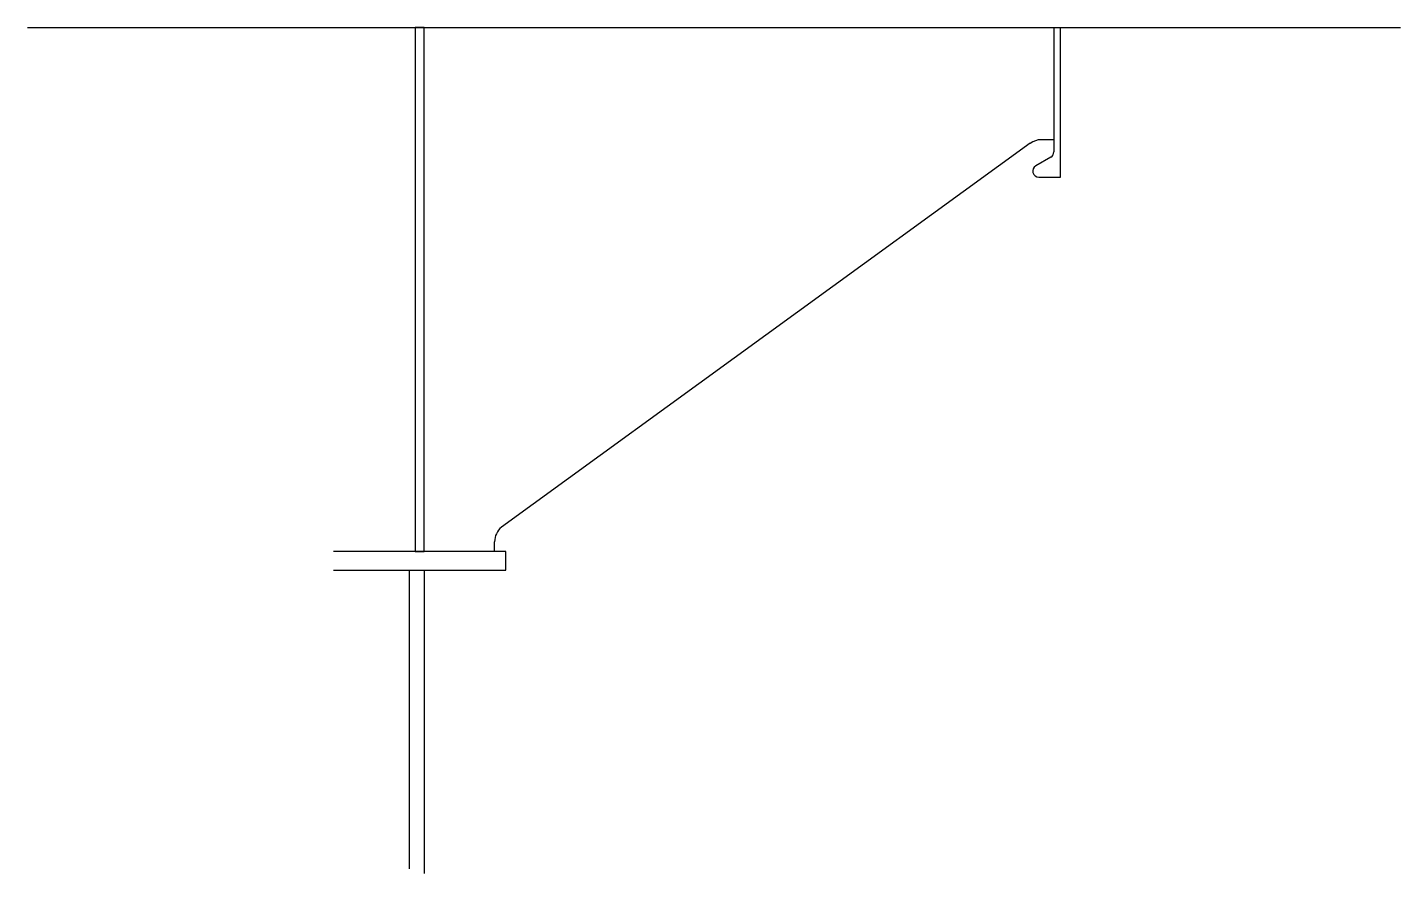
# Model space of a CAD drawing. Header units: millimetres. Extents: x 492 to 4160, y 430 to 2691.
import ezdxf

# ---------------------------------------------------------------- set-up
doc = ezdxf.new("R2010")
doc.units = ezdxf.units.MM
for name, color, linetype in [('100-DF1', 7, 'Continuous'), ('200-CO3', 7, 'Continuous'), ('Plate _Visible', 7, 'Continuous')]:
    doc.layers.add(name, color=color, linetype=linetype)

msp = doc.modelspace()

# ---------------------------------------------------------------- linework, layer by layer
at = {"color": 7, "linetype": 'Continuous'}
for p, q in [((3233.4, 2390.5), (3199.6, 2390.5)), ((3170.2, 2381), (1758, 1355.5)), ((1739.5, 1290.5), (1739.5, 1316.7))]:
    msp.add_line(p, q, dxfattribs=at)
for centre, start, end in [((3199.6, 2340.5), 90, 125.9837), ((1789.5, 1316.7), 129.1675, 180)]:
    msp.add_arc(centre, 50, start, end, dxfattribs=at)
at = {"layer": '100-DF1', "color": 7, "linetype": 'Continuous'}
for p, q in [((1551.5, 2690.5), (1527.5, 2690.5)), ((1527.5, 2690.5), (1527.5, 1290.5)), ((1551.5, 1290.5), (1551.5, 2690.5)), ((3233.4, 2690.5), (3233.4, 2358.3)), ((3251.5, 2290.5), (3251.5, 2690.5)), ((3225.2, 2344.1), (3185.2, 2321)), ((3193.4, 2290.5), (3251.5, 2290.5)), ((1769.5, 1290.5), (1309.5, 1290.5)), ((1527.5, 1290.5), (1551.5, 1290.5)), ((1769.5, 1240.5), (1769.5, 1290.5)), ((1309.5, 1240.5), (1769.5, 1240.5))]:
    msp.add_line(p, q, dxfattribs=at)
for centre, start, end in [((3217, 2358.3), 300, 0), ((3193.4, 2306.9), 120, 270)]:
    msp.add_arc(centre, 16.4, start, end, dxfattribs=at)
at = {"layer": '200-CO3', "color": 7, "linetype": 'Continuous'}
for p, q in [((1511.5, 1240.5), (1511.5, 443.2)), ((1551.5, 1240.5), (1551.5, 430.3))]:
    msp.add_line(p, q, dxfattribs=at)
at = {"layer": 'Plate _Visible', "color": 3, "linetype": 'Continuous'}
msp.add_line((491.5, 2690.5), (4159.5, 2690.5), dxfattribs=at)

doc.saveas('drawing.dxf')
